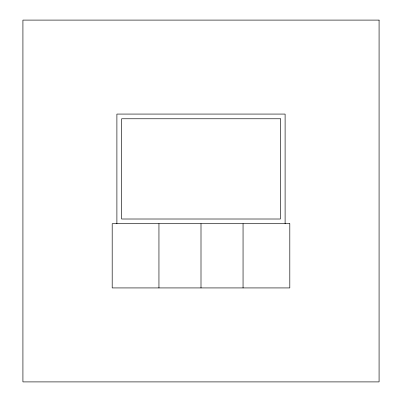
<?xml version="1.0" encoding="UTF-8"?>
<svg xmlns="http://www.w3.org/2000/svg" width="402" height="402" viewBox="0 0 402 402"><rect width="100%" height="100%" fill="white"/><g stroke="black" fill="none" stroke-linecap="round" stroke-linejoin="round"><path stroke-width="0.6" d="M285.108 223.708L285.108 114.073L116.892 114.073L116.892 223.708M243.054 223.708L243.054 287.927M201 223.708L201 287.927M158.946 223.708L158.946 287.927M379.081 20.1L22.919 20.1L22.919 381.9L379.081 381.9L379.081 20.1M280.41 118.771L121.59 118.771L121.59 219.01L280.41 219.01L280.41 118.771M289.807 223.708L112.193 223.708L112.193 287.927L289.807 287.927L289.807 223.708"/></g></svg>
